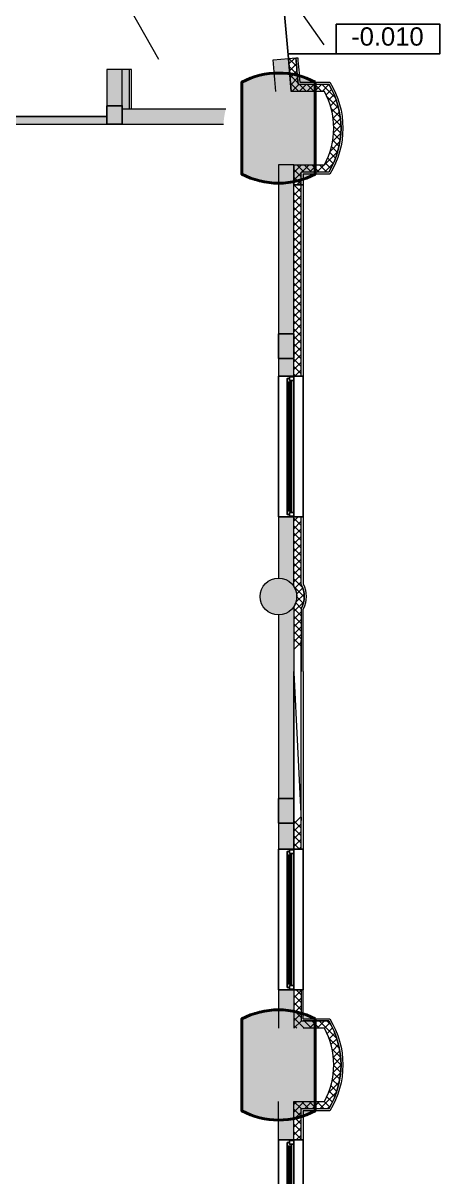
# Model space of a CAD drawing. Header units: millimetres. Extents: x 72919 to 485785, y -53256 to 338519.
# Drawn here: x 399280 to 406085, y 144661 to 163506 of the extents above; entities that cross this region are included whole.
import ezdxf
from ezdxf.enums import TextEntityAlignment as Align

# ---------------------------------------------------------------- set-up
doc = ezdxf.new("R2010")
doc.units = ezdxf.units.MM
doc.layers.add('door', color=177, linetype='Continuous', lineweight=9)
doc.layers.add('wall', color=5, linetype='Continuous', lineweight=40)
doc.styles.add('STW_ARIAL', font='arial.ttf')

# ---------------------------------------------------------------- blocks, each defined once
blk = doc.blocks.new('Пилон 1')
at = {"layer": 'wall', "lineweight": 9, "ltscale": 400, "true_color": 0x000000}
h = blk.add_hatch(color=18, dxfattribs=at)
h.dxf.hatch_style = 1
edge = h.paths.add_edge_path()
edge.add_line((600, -750), (600, 750))
edge.add_arc((0, -375), 1275, 61.9275, 118.0725)
edge.add_line((-600, 750), (-600, -750))
edge.add_arc((0, 375), 1275, 241.9275, 298.0725)
at = {"layer": 'wall', "color": 0, "ltscale": 400}
blk.add_lwpolyline([(600, -750), (600, 750, 0.25), (-600, 750), (-600, -750, 0.25), (600, -750)], format="xyb", dxfattribs=at)

msp = doc.modelspace()

# ---------------------------------------------------------------- hatches: boundary and pattern name
at = {"ltscale": 500, "true_color": 0x000000}
h = msp.add_hatch(color=18, dxfattribs=at)
h.dxf.hatch_style = 1
h.paths.add_polyline_path([(400648.249, 162155.19221), (400898.2465, 162155.19221), (400898.2465, 161855.19221), (400648.249, 161855.19221)])
h = msp.add_hatch(color=18, dxfattribs=at)
h.dxf.hatch_style = 1
h.paths.add_polyline_path([(403700.43379, 158429.99944), (403700.43379, 158029.99944), (403450.43379, 158029.99944), (403450.43379, 158430.04787)])
h = msp.add_hatch(color=18, dxfattribs=at)
h.dxf.hatch_style = 1
edge = h.paths.add_edge_path()
edge.add_arc((403450.43379, 154139.99944), 300, 0, 360)
h = msp.add_hatch(color=18, dxfattribs=at)
h.dxf.hatch_style = 1
h.paths.add_polyline_path([(403700.43379, 150839.99944), (403700.43379, 150439.99944), (403450.43379, 150439.99944), (403450.43379, 150840.04787)])
at = {"layer": 'wall', "lineweight": 18, "ltscale": 0.007407, "true_color": 0x000000}
h = msp.add_hatch(color=18, dxfattribs=at)
h.dxf.hatch_style = 1
edge = h.paths.add_edge_path()
edge.add_line((403613.6608, 162926.15288), (403450.43379, 162911.06956))
edge.add_line((403450.43379, 162911.06956), (403450.43379, 162389.99944))
edge.add_line((403450.43379, 162389.99944), (403658.85675, 162389.99944))
edge.add_arc((295410.43379, 153534.99944), 108610, 4.6765297367, 4.9603738747)
edge = h.paths.add_edge_path()
edge.add_line((403450.43379, 162911.06956), (403364.71753, 162903.14879))
edge.add_arc((295410.43379, 153534.99944), 108360, 4.6873431795, 4.9596375219, ccw=False)
edge.add_line((403408.01975, 162389.99944), (403450.43379, 162389.99944))
edge.add_line((403450.43379, 162389.99944), (403450.43379, 162911.06956))
h.paths.add_polyline_path([(403700.43379, 161189.99944), (403450.43379, 161189.99944), (403450.43379, 157739.99944), (403700.43379, 157739.99944)])
h = msp.add_hatch(color=18, dxfattribs=at)
h.dxf.hatch_style = 1
h.paths.add_polyline_path([(400898.24857, 162750.04992), (400898.249, 161856.40435), (400648.24987, 161856.3034), (400648.24943, 162749.94897)])
h = msp.add_hatch(color=18, dxfattribs=at)
h.dxf.hatch_style = 1
h.paths.add_polyline_path([(401018.249, 162105.19236), (401018.249, 162749.99944), (400898.249, 162749.99944), (400898.249, 162105.19236)])
h = msp.add_hatch(color=18, dxfattribs=at)
h.dxf.hatch_style = 1
edge = h.paths.add_edge_path()
edge.add_line((400898.19852, 162105.19193), (402590.00737, 162105.19236))
edge.add_arc((403825.43379, 161789.99944), 1275, 165.687516757, 177.175394666)
edge.add_line((402551.98282, 161852.82978), (400898.29948, 161855.19279))
edge.add_line((400898.29948, 161855.19279), (400898.19852, 162105.19193))
h = msp.add_hatch(color=18, dxfattribs=at)
h.dxf.hatch_style = 1
h.paths.add_polyline_path([(396395.40038, 161855.19263), (400648.249, 161855.19209), (400648.249, 161980.19209), (396395.40038, 161980.19263)])
h = msp.add_hatch(color=18, dxfattribs=at)
h.dxf.hatch_style = 1
h.paths.add_polyline_path([(403450.43379, 155439.99944), (403450.43379, 154305.83068), (403700.43379, 154305.83068), (403700.43379, 155439.99944)])
h = msp.add_hatch(color=18, dxfattribs=at)
h.dxf.hatch_style = 1
edge = h.paths.add_edge_path()
edge.add_line((403450.43379, 152914.99944), (403450.43379, 153839.99944))
edge.add_arc((403450.43379, 154139.99944), 300, 270, 326.442689495)
edge.add_line((403700.43378, 153974.1682), (403700.43379, 152914.99944))
edge.add_line((403700.43379, 152914.99944), (403450.43379, 152914.99944))
h = msp.add_hatch(color=18, dxfattribs=at)
h.dxf.hatch_style = 1
h.paths.add_polyline_path([(403450.43379, 150014.99944), (403450.43379, 152914.99944), (403700.43379, 152914.99944), (403700.43379, 150014.99944)])
h = msp.add_hatch(color=18, dxfattribs=at)
h.dxf.hatch_style = 1
h.paths.add_polyline_path([(403450.43379, 147714.99944), (403450.43379, 147089.99944), (403700.43379, 147089.99944), (403700.43379, 147714.99944)])
h = msp.add_hatch(color=18, dxfattribs=at)
h.dxf.hatch_style = 1
h.paths.add_polyline_path([(403450.43379, 145889.99944), (403450.43379, 145255.95271), (403700.43379, 145255.95271), (403700.43379, 145889.99944)])

# ---------------------------------------------------------------- linework, layer by layer
at = {"color": 18, "ltscale": 500, "true_color": 0x000000}
for p, q in [((396369.49148, 161980.19236), (400648.249, 161980.19236)), ((403590.43379, 155539.99944), (403590.43379, 157639.99944)), ((403610.43379, 157639.99944), (403610.43379, 155539.99944)), ((403640.43379, 157639.99944), (403640.43379, 155539.99944)), ((403660.43379, 157639.99944), (403660.43379, 155539.99944)), ((403700.43379, 157669.99944), (403700.43379, 155509.99944)), ((403610.43379, 147814.99944), (403610.43379, 149914.99944)), ((403640.43379, 147814.99944), (403640.43379, 149914.99944)), ((403660.43379, 149944.99944), (403660.43379, 147784.99944)), ((403700.43379, 150004.99944), (403700.43379, 147724.99944)), ((403610.43379, 145164.99944), (403610.43379, 143064.99944)), ((403640.43379, 145164.99944), (403640.43379, 143064.99944)), ((403660.43379, 143034.99944), (403660.43379, 145194.99944)), ((403700.43379, 142974.99944), (403700.43379, 145254.99944))]:
    msp.add_line(p, q, dxfattribs=at)
for points in [[(403502.32274, 164131.0196), (403613.6608, 162926.15288)], [(403606.27106, 163006.12245), (404389.54674, 163006.12245)], [(403450.43379, 157739.99944), (403850.43379, 157739.99944), (403850.43379, 155439.99944), (403450.43379, 155439.99944)], [(403450.43379, 155439.99944), (403450.43379, 157739.99944)], [(403660.43379, 157669.99944), (403660.43379, 157639.99944), (403590.43379, 157639.99944), (403590.43379, 157699.99944), (403630.43379, 157699.99944)], [(403660.43379, 155509.99944), (403660.43379, 155539.99944), (403590.43379, 155539.99944), (403590.43379, 155479.99944), (403630.43379, 155479.99944)], [(403590.43379, 147754.99944), (403590.43379, 149974.99944), (403630.43379, 149974.99944)], [(403660.43379, 149914.99944), (403590.43379, 149914.99944)], [(403700.43379, 149944.99944), (403630.43379, 149944.99944), (403630.43379, 150004.99944), (403700.43379, 150004.99944)], [(403660.43379, 147814.99944), (403590.43379, 147814.99944)], [(403590.43379, 147754.99944), (403630.43379, 147754.99944)], [(403700.43379, 147784.99944), (403630.43379, 147784.99944), (403630.43379, 147724.99944), (403700.43379, 147724.99944)], [(403590.43379, 145224.99944), (403630.43379, 145224.99944)], [(403590.43379, 145224.99944), (403590.43379, 143004.99944), (403630.43379, 143004.99944)], [(403660.43379, 145164.99944), (403590.43379, 145164.99944)], [(403700.43379, 145194.99944), (403630.43379, 145194.99944), (403630.43379, 145254.99944), (403700.43379, 145254.99944)]]:
    msp.add_lwpolyline(points, dxfattribs=at)
for points in [[(404389.54757, 163485.52214), (406084.65309, 163485.51923), (406084.65226, 163006.11954), (404389.54674, 163006.12245)], [(400648.249, 162155.19221), (400898.2465, 162155.19221), (400898.2465, 161855.19221), (400648.249, 161855.19221)], [(403700.43379, 158429.99944), (403700.43379, 158029.99944), (403450.43379, 158029.99944), (403450.43379, 158430.04787)], [(403700.43379, 157729.99944), (403700.43379, 157669.99944), (403630.43379, 157669.99944), (403630.43379, 157729.99944)], [(403700.43379, 155449.99944), (403700.43379, 155509.99944), (403630.43379, 155509.99944), (403630.43379, 155449.99944)], [(403700.43379, 150839.99944), (403700.43379, 150439.99944), (403450.43379, 150439.99944), (403450.43379, 150840.04787)], [(403450.43379, 147714.99944), (403850.43379, 147714.99944), (403850.43379, 150014.99944), (403450.43379, 150014.99944)], [(403450.43379, 145264.99944), (403850.43379, 145264.99944), (403850.43379, 142964.99944), (403450.43379, 142964.99944)]]:
    msp.add_lwpolyline(points, close=True, dxfattribs=at)
at = {"layer": 'door', "linetype": 'ByBlock', "ltscale": 100}
for p, q in [((400898.249, 163959.99944), (401489.93482, 162916.01291)), ((403502.32274, 164131.0196), (404190.61446, 163148.03715))]:
    msp.add_line(p, q, dxfattribs=at)
at = {"layer": 'wall', "color": 18, "lineweight": 18, "ltscale": 0.007407, "true_color": 0x000000, "extrusion": (-0.707107, -0.707107, 0)}
for p, q in [((403784.22929, 162389.99944), (403647.59271, 162526.63602)), ((404310.86919, 147137.86082), (404238.73057, 147209.99944))]:
    msp.add_line(p, q, dxfattribs=at)
at = {"layer": 'wall', "color": 18, "lineweight": 18, "ltscale": 0.007407, "true_color": 0x000000}
for p, q in [((404376.83828, 162292.3652), (404159.20403, 162509.99944)), ((400898.249, 162105.19236), (402590.00737, 162105.19236)), ((396396.71679, 161855.19236), (400648.249, 161855.19236)), ((400648.249, 161855.19221), (402552.10158, 161855.19221)), ((403450.43379, 161189.99944), (403450.43379, 160864.99944)), ((403700.43379, 161189.99944), (403700.43379, 160864.99944)), ((403700.43379, 157739.99944), (403450.43379, 157739.99944)), ((403700.43379, 155439.99944), (403450.43379, 155439.99944)), ((403843.85614, 154287.03296), (403700.43379, 154430.45531)), ((403700.43379, 153974.1682), (403700.43379, 152914.99944)), ((403450.43379, 153839.99944), (403450.43379, 150014.99944)), ((403700.43379, 152914.99944), (403700.43379, 150014.99944)), ((403450.43379, 150014.99944), (403700.43379, 150014.99944)), ((403700.43379, 147714.99944), (403700.43379, 147089.99944)), ((403700.43379, 145264.99944), (403700.43379, 145889.99944))]:
    msp.add_line(p, q, dxfattribs=at)
at = {"layer": 'wall', "color": 18, "lineweight": 18, "ltscale": 0.007407, "true_color": 0x000000, "extrusion": (0, 1, 0)}
for p, q in [((403850.43379, 160864.99944), (403700.43379, 160864.99944)), ((403850.43379, 145264.99944), (403700.43379, 145264.99944))]:
    msp.add_line(p, q, dxfattribs=at)
at = {"layer": 'wall', "color": 18, "lineweight": 18, "ltscale": 0.007407, "true_color": 0x000000, "extrusion": (0, -1, 0)}
msp.add_line((403850.43379, 147714.99944), (403700.43379, 147714.99944), dxfattribs=at)
at = {"layer": 'wall', "color": 18, "lineweight": 18, "ltscale": 0.007407, "true_color": 0x000000}
msp.add_lwpolyline([(403408.01975, 162389.99944, 0.0011881088), (403364.71753, 162903.14879), (403613.6608, 162926.15288, -0.0012385043), (403658.85675, 162389.99944)], format="xyb", dxfattribs=at)
at = {"layer": 'wall', "color": 18, "lineweight": 18, "ltscale": 0.007407, "true_color": 0x000000, "extrusion": (0.086467, -0.996255, 0), "elevation": -127416.79119}
msp.add_lwpolyline([(416189.71612, 0), (416309.71612, 0)], dxfattribs=at)
at = {"layer": 'wall', "color": 18, "lineweight": 18, "ltscale": 0.007407, "true_color": 0x000000, "extrusion": (-0.707107, -0.707107, 0)}
for points, elevation in [([(170373.41769, 0), (170195.12373, 0)], -400608.13647), ([(170269.41878, 0), (170268.64814, 0)], -400695.63647), ([(170477.1533, 0), (170291.02941, 0)], -400520.63647), ([(171345.85362, 0), (171077.57911, 0)], -400608.13647), ([(171573.70224, 0), (171388.86699, 0)], -400433.13647), ([(171885.34332, 0), (171752.31587, 0)], -399995.63647), ([(171841.96711, 0), (171703.65427, 0)], -400083.13647), ([(171770.75876, 0), (171601.05314, 0)], -399558.13647), ([(171921.44165, 0), (171792.49799, 0)], -399908.13647), ([(171880.19776, 0), (171710.49213, 0)], -399208.13647), ([(171967.69776, 0), (171797.99213, 0)], -399120.63647), ([(172405.19776, 0), (172235.49213, 0)], -398683.13647), ([(172842.69776, 0), (172672.99213, 0)], -398245.63647), ([(173280.19776, 0), (173110.49213, 0)], -397808.13647), ([(175730.19776, 0), (175560.49213, 0)], -395358.13647), ([(176167.69776, 0), (175997.99213, 0)], -394920.63647), ([(176348.9698, 0), (176588.39038, 0)], -394570.63647), ([(181653.96436, 0), (181484.25874, 0)], -389670.63647), ([(181741.46436, 0), (181571.75874, 0)], -389758.13647), ([(181798.07476, 0), (181659.25874, 0)], -389845.63647), ([(182213.10106, 0), (181969.66686, 0)], -389758.13647), ([(182504.02267, 0), (182342.1712, 0)], -389495.63647), ([(182717.77718, 0), (182586.33143, 0)], -389145.63647), ([(182677.08123, 0), (182540.81595, 0)], -389233.13647), ([(182470.72627, 0), (182301.02064, 0)], -388620.63647), ([(182660.77583, 0), (182651.02064, 0)], -388970.63647), ([(182747.40412, 0), (182735.49213, 0)], -388183.13647)]:
    msp.add_lwpolyline(points, dxfattribs=dict(at, elevation=elevation))
at = {"layer": 'wall', "color": 18, "lineweight": 18, "ltscale": 0.007407, "true_color": 0x000000, "extrusion": (0.707107, -0.707107, 0)}
for points, elevation in [([(400549.07791, 0), (400682.07154, 0)], 170257.24981), ([(400401.4784, 0), (400558.53933, 0)], 170432.24981), ([(400523.88942, 0), (400693.59505, 0)], 170869.74981), ([(400611.38942, 0), (400772.43321, 0)], 170957.24981), ([(400585.35181, 0), (400715.56601, 0)], 171132.24981), ([(400490.60591, 0), (400631.05206, 0)], 171307.24981), ([(400428.61248, 0), (400576.61226, 0)], 171394.74981), ([(400153.96109, 0), (400346.91299, 0)], 171657.24981), ([(400010.35743, 0), (400237.92606, 0)], 171744.74981), ([(399444.62752, 0), (399614.33314, 0)], 171657.24981), ([(399619.62752, 0), (399789.33314, 0)], 171832.24981), ([(395236.37878, 0), (395406.08441, 0)], 175682.24981), ([(395061.37878, 0), (395231.08441, 0)], 175857.24981), ([(394798.87878, 0), (394968.58441, 0)], 176119.74981), ([(394623.87878, 0), (394793.58441, 0)], 176294.74981), ([(394410.49414, 0), (394599.23333, 0)], 176557.24981), ([(394515.48678, 0), (394655.14027, 0)], 176469.74981), ([(391648.34172, 0), (391593.23927, 0)], 179439.9925), ([(389648.92191, 0), (389818.62754, 0)], 181632.24981), ([(389736.42191, 0), (389906.12754, 0)], 181719.74981), ([(389820.37316, 0), (389945.3891, 0)], 181807.24981), ([(389790.01074, 0), (389917.91315, 0)], 181894.74981), ([(389706.23293, 0), (389842.79758, 0)], 182069.74981), ([(389650.97897, 0), (389793.88846, 0)], 182157.24981), ([(389584.89517, 0), (389736.15822, 0)], 182244.74981), ([(389288.65488, 0), (389491.75799, 0)], 182507.24981), ([(389127.42998, 0), (389374.14156, 0)], 182594.74981), ([(388586.37878, 0), (388651.86564, 0)], 182332.24981), ([(388657.16001, 0), (388826.86564, 0)], 182507.24981), ([(388744.66001, 0), (388914.36564, 0)], 182594.74981), ([(388832.16001, 0), (389222.85488, 0)], 182682.24981), ([(388236.37878, 0), (388406.08441, 0)], 182682.24981)]:
    msp.add_lwpolyline(points, dxfattribs=dict(at, elevation=elevation))
at = {"layer": 'wall', "color": 18, "lineweight": 18, "ltscale": 0.007407, "true_color": 0x000000}
for points in [[(403630.76841, 162726.91295), (403741.72862, 162837.87316)], [(403733.21137, 162936.52889), (403763.09901, 162939.12289)], [(400898.249, 162105.19236), (400898.249, 162749.99944), (400648.249, 162749.99944), (400648.249, 161855.19221)], [(401048.249, 162105.19236), (401048.249, 162749.99944), (400898.249, 162749.99944)], [(401018.249, 162105.19236), (401018.249, 162749.99944)], [(403767.70414, 162530.26828), (403636.28901, 162661.6834)], [(403649.91999, 162498.57716), (403761.07787, 162609.73504)], [(403665.08597, 162389.99944), (403785.08597, 162509.99944)], [(403907.97297, 162389.99944), (403787.97297, 162509.99944)], [(403788.82965, 162389.99944), (403908.82965, 162509.99944)], [(404031.71666, 162389.99944), (403911.71666, 162509.99944)], [(403912.57334, 162389.99944), (404032.57334, 162509.99944)], [(404155.46035, 162389.99944), (404035.46035, 162509.99944)], [(403659.63771, 162390.84733), (403658.71162, 162391.77342)], [(404228.31444, 162334.50949), (404317.96007, 162424.15512)], [(404296.89241, 162155.60008), (404392.11993, 162250.8276)], [(404459.79994, 161961.91617), (404308.88655, 162112.82955)], [(404349.56564, 161837.04225), (404461.36139, 161948.838)], [(400998.24895, 161853.79741), (402551.98282, 161852.82978)], [(404456.58226, 161593.90279), (404347.46359, 161703.02145)], [(404348.03122, 161711.76415), (404469.75573, 161833.48866)], [(404467.92102, 161706.30771), (404349.97352, 161824.25521)], [(404437.60379, 161489.13756), (404334.93541, 161591.80595)], [(404203.74189, 161196.24376), (404417.75205, 161410.25392)], [(403700.43379, 157739.99944), (403700.43379, 161189.99944), (403450.43379, 161189.99944), (403450.43379, 157739.99944)], [(403700.43379, 161187.9104), (403702.52283, 161189.99944)], [(403700.43379, 161064.16671), (403826.26652, 161189.99944)], [(403953.75389, 161069.99944), (404073.75389, 161189.99944)], [(404114.27979, 161069.99944), (403994.27979, 161189.99944)], [(404238.02348, 161069.99944), (404118.02348, 161189.99944)], [(404201.24127, 161069.99944), (404346.56329, 161215.32147)], [(404303.49683, 161128.26978), (404214.53805, 161217.22856)], [(403820.43379, 160992.61439), (403700.43379, 161112.61439)], [(403700.43379, 160940.42302), (403820.43379, 161060.42302)], [(403820.43379, 160868.8707), (403700.43379, 160988.8707)], [(404270.26641, 161069.99944), (403820.43379, 161069.99944)], [(403700.56136, 160864.99944), (403700.43379, 160865.12702)], [(403700.43379, 157739.99944), (403700.43379, 160864.95484)], [(403700.43379, 160692.93565), (403820.43379, 160812.93565)], [(403748.75389, 160864.99944), (403820.43379, 160936.67934)], [(403820.43379, 157739.99944), (403820.43379, 160864.95484)], [(403850.43379, 160864.95484), (403850.43379, 154346.15473)], [(403700.43379, 160569.19196), (403820.43379, 160689.19196)], [(403820.43379, 160497.63964), (403700.43379, 160617.63964)], [(403700.43379, 160445.44828), (403820.43379, 160565.44828)], [(403700.43379, 160321.70459), (403820.43379, 160441.70459)], [(403820.43379, 160250.15227), (403700.43379, 160370.15227)], [(403700.43379, 160197.9609), (403820.43379, 160317.9609)], [(403820.43379, 160126.40858), (403700.43379, 160246.40858)], [(403700.43379, 160074.21722), (403820.43379, 160194.21722)], [(403700.43379, 159950.47353), (403820.43379, 160070.47353)], [(403820.43379, 159878.92121), (403700.43379, 159998.92121)], [(403700.43379, 159826.72984), (403820.43379, 159946.72984)], [(403700.43379, 159702.98616), (403820.43379, 159822.98616)], [(403820.43379, 159631.43384), (403700.43379, 159751.43384)], [(403700.43379, 159579.24247), (403820.43379, 159699.24247)], [(403820.43379, 159507.69015), (403700.43379, 159627.69015)], [(403700.43379, 159455.49878), (403820.43379, 159575.49878)], [(403700.43379, 159331.7551), (403820.43379, 159451.7551)], [(403820.43379, 159260.20278), (403700.43379, 159380.20278)], [(403700.43379, 159208.01141), (403820.43379, 159328.01141)], [(403700.43379, 159084.26772), (403820.43379, 159204.26772)], [(403820.43379, 159012.7154), (403700.43379, 159132.7154)], [(403700.43379, 158960.52404), (403820.43379, 159080.52404)], [(403820.43379, 158888.97172), (403700.43379, 159008.97172)], [(403700.43379, 158836.78035), (403820.43379, 158956.78035)], [(403700.43379, 158713.03666), (403820.43379, 158833.03666)], [(403820.43379, 158641.48434), (403700.43379, 158761.48434)], [(403700.43379, 158589.29298), (403820.43379, 158709.29298)], [(403700.43379, 158465.54929), (403820.43379, 158585.54929)], [(403820.43379, 158393.99697), (403700.43379, 158513.99697)], [(403700.43379, 158341.8056), (403820.43379, 158461.8056)], [(403820.43379, 158270.25328), (403700.43379, 158390.25328)], [(403700.43379, 158218.06192), (403820.43379, 158338.06192)], [(403820.43379, 158146.5096), (403700.43379, 158266.5096)], [(403700.43379, 158094.31823), (403820.43379, 158214.31823)], [(403700.43379, 157970.57454), (403820.43379, 158090.57454)], [(403820.43379, 157899.02222), (403700.43379, 158019.02222)], [(403700.43379, 157846.83086), (403820.43379, 157966.83086)], [(403820.43379, 157775.27854), (403700.43379, 157895.27854)], [(403731.96919, 157739.99944), (403700.43379, 157771.53485)], [(403850.43379, 157739.99944), (403700.43379, 157739.99944)], [(403717.34606, 157739.99944), (403820.43379, 157843.08717)], [(403450.43379, 155439.99944), (403450.43379, 154439.99944)], [(403700.43379, 155371.95712), (403768.47611, 155439.99944)], [(403700.43379, 154305.83068), (403700.43379, 155439.99944)], [(403700.43379, 154305.83068), (403700.43379, 155439.99944)], [(403700.43379, 155439.99944), (403850.43379, 155439.99944)], [(403820.43379, 155176.66111), (403700.43379, 155296.66111)], [(403820.43379, 154338.74551), (403820.43379, 155439.99944)], [(403700.43379, 155124.46975), (403820.43379, 155244.46975)], [(403820.43379, 155052.91743), (403700.43379, 155172.91743)], [(403820.43379, 154929.17374), (403700.43379, 155049.17374)], [(403700.43379, 154876.98237), (403820.43379, 154996.98237)], [(403820.43379, 154805.43005), (403700.43379, 154925.43005)], [(403700.43379, 154753.23869), (403820.43379, 154873.23869)], [(403820.43379, 154557.94268), (403700.43379, 154677.94268)], [(403700.43379, 154505.75131), (403820.43379, 154625.75131)], [(403820.43379, 154434.19899), (403700.43379, 154554.19899)], [(403717.94836, 154275.77851), (403820.43379, 154378.26394)], [(403861.76094, 154055.08789), (403700.43378, 153893.76073)], [(403855.26347, 154028.13825), (403750.35325, 154133.04847)], [(403820.43378, 153890.01704), (403700.43378, 153770.01704)], [(403700.43378, 153818.46473), (403820.43378, 153698.46473)], [(403820.43378, 153941.25337), (403820.43378, 152914.99944)], [(403820.43378, 153642.52967), (403700.43378, 153522.52967)], [(403700.43378, 153570.97736), (403820.43378, 153450.97736)], [(403700.43378, 153539.99944), (403700.43378, 152914.99944)], [(403820.43378, 153395.04229), (403700.43378, 153275.04229)], [(403700.43379, 152901.12887), (403820.43379, 150481.12887)], [(403820.43379, 150548.9375), (403700.43379, 150428.9375)], [(403700.43379, 150477.38518), (403820.43379, 150357.38518)], [(403820.43379, 150425.19382), (403700.43379, 150305.19382)], [(403700.43379, 150353.6415), (403820.43379, 150233.6415)], [(403820.43379, 150301.45013), (403700.43379, 150181.45013)], [(403820.43379, 150177.70644), (403700.43379, 150057.70644)], [(403700.43379, 150106.15412), (403791.58847, 150014.99944)], [(403850.43379, 150014.99944), (403820.43379, 150014.99944)], [(403700.43379, 147714.99944), (403450.43379, 147714.99944), (403450.43379, 147089.99944)], [(403700.43379, 147714.99944), (403700.43379, 147089.99944)], [(403820.43379, 147702.83271), (403700.43379, 147582.83271)], [(403820.43379, 147579.08902), (403700.43379, 147459.08902)], [(403740.45842, 147714.99944), (403820.43379, 147635.02408)], [(403850.43379, 147239.99944), (403850.43379, 147714.99944)], [(403700.43379, 147507.5367), (403820.43379, 147387.5367)], [(403820.43379, 147455.34534), (403700.43379, 147335.34534)], [(403700.43379, 147383.79302), (403820.43379, 147263.79302)], [(403820.43379, 147331.60165), (403700.43379, 147211.60165)], [(403700.43379, 147260.04933), (403870.48367, 147089.99944)], [(403850.43381, 147239.99944), (404287.09587, 147239.99944)], [(404270.26641, 147209.99944), (403850.43381, 147209.99944)], [(404200.43379, 147089.99944), (403850.43381, 147089.99944)], [(404401.31091, 146923.67541), (404213.14463, 147111.84169)], [(404277.31928, 146915.55349), (404370.42908, 147008.66329)], [(404465.04917, 146612.44978), (404322.61511, 146754.88384)], [(404344.16049, 146363.67626), (404470.43378, 146489.94956)], [(404350.42845, 146493.68791), (404465.37969, 146608.63915)], [(404429.19758, 146153.32662), (404328.42134, 146254.10287)], [(404450.60982, 146255.65807), (404344.01769, 146362.2502)], [(403700.43379, 145264.99944), (403450.43379, 145264.99944), (403450.43379, 145889.99944)], [(403700.43379, 145719.94956), (403870.48367, 145889.99944)], [(403700.43379, 145264.99944), (403700.43379, 145889.99944)], [(403946.31895, 145769.99944), (403826.31895, 145889.99944)], [(404070.06264, 145769.99944), (403950.06264, 145889.99944)], [(404193.80633, 145769.99944), (404073.80633, 145889.99944)], [(404330.41993, 145880.87321), (404240.10524, 145971.18791)], [(403820.43379, 145648.39724), (403700.43379, 145768.39724)], [(403700.43379, 145596.20587), (403820.43379, 145716.20587)], [(404270.26641, 145769.99944), (403820.43379, 145769.99944)], [(403850.43379, 145739.99944), (403850.43379, 145264.99944)], [(404287.09587, 145739.99944), (403850.43379, 145739.99944)], [(404245.45842, 145769.99944), (404303.22556, 145827.76659)], [(403820.43379, 145524.65355), (403700.43379, 145644.65355)], [(403700.43379, 145472.46218), (403820.43379, 145592.46218)], [(403820.43379, 145400.90986), (403700.43379, 145520.90986)], [(403820.43379, 145277.16618), (403700.43379, 145397.16618)], [(403740.45842, 145264.99944), (403820.43379, 145344.97481)]]:
    msp.add_lwpolyline(points, dxfattribs=at)
at = {"layer": 'wall', "color": 18, "lineweight": 18, "ltscale": 0.007407, "true_color": 0x000000, "extrusion": (0, 1, 0)}
for points, elevation in [([(-403769.38485, 0), (-404270.26641, 0)], 162509.99944), ([(-403796.99926, 0), (-404287.09587, 0)], 162539.99944), ([(-404200.43379, 0), (-403658.85675, 0)], 162389.99944), ([(-403700.43379, 0), (-403850.43379, 0)], 160864.95484)]:
    msp.add_lwpolyline(points, dxfattribs=dict(at, elevation=elevation))
at = {"layer": 'wall', "color": 18, "lineweight": 18, "ltscale": 0.007407, "true_color": 0x000000, "extrusion": (1, 0, 0)}
for points, elevation in [([(160864.99944, 0), (161189.99944, 0)], 403700.43379), ([(160864.99944, 0), (161069.99944, 0)], 403820.43379), ([(161039.99944, 0), (160864.99944, 0)], 403850.43379)]:
    msp.add_lwpolyline(points, dxfattribs=dict(at, elevation=elevation))
at = {"layer": 'wall', "color": 18, "lineweight": 18, "ltscale": 0.007407, "true_color": 0x000000, "extrusion": (9.31323e-13, -1, 0)}
for elevation in [-161189.99944, -145889.99944]:
    msp.add_lwpolyline([(403700.43379, 0), (404200.43379, 0)], dxfattribs=dict(at, elevation=elevation))
at = {"layer": 'wall', "color": 18, "lineweight": 18, "ltscale": 0.007407, "true_color": 0x000000, "extrusion": (0.707107, 0.707107, 0)}
for points, elevation in [([(-171683.25876, 0), (-171513.55314, 0)], 399470.63647), ([(-172142.69776, 0), (-171972.99213, 0)], 398945.63647), ([(-172580.19776, 0), (-172410.49213, 0)], 398508.13647), ([(-173017.69776, 0), (-172847.99213, 0)], 398070.63647), ([(-173455.19776, 0), (-173285.49213, 0)], 397633.13647), ([(-173805.19776, 0), (-173635.49213, 0)], 397283.13647), ([(-176562.08287, 0), (-176687.94044, 0)], 394400.39378), ([(-176605.73481, 0), (-176775.44044, 0)], 394312.89378), ([(-176780.73481, 0), (-176950.44044, 0)], 394137.89378), ([(-176955.73481, 0), (-177125.44044, 0)], 393962.89378), ([(-179230.73482, 0), (-179400.44045, 0)], 391687.89378), ([(-181068.23482, 0), (-181237.94045, 0)], 389850.39378), ([(-181418.23482, 0), (-181483.72167, 0)], 389500.39378), ([(-182424.41407, 0), (-182246.87661, 0)], 389583.13647), ([(-182778.55978, 0), (-182660.77583, 0)], 388970.63647)]:
    msp.add_lwpolyline(points, dxfattribs=dict(at, elevation=elevation))
at = {"layer": 'wall', "color": 18, "lineweight": 18, "ltscale": 0.007407, "true_color": 0x000000, "extrusion": (5.33206e-13, -1, 0), "elevation": -161039.99944}
msp.add_lwpolyline([(404287.09587, 0), (403850.43379, 0)], dxfattribs=at)
at = {"layer": 'wall', "color": 18, "lineweight": 18, "ltscale": 0.007407, "true_color": 0x000000, "extrusion": (1, 4.9017e-13, 0), "elevation": 403850.43378}
msp.add_lwpolyline([(152914.99944, 0), (153933.84416, 0)], dxfattribs=at)
at = {"layer": 'wall', "color": 18, "lineweight": 18, "ltscale": 0.007407, "true_color": 0x000000, "extrusion": (-0.707107, 0.707107, 0)}
for points, elevation in [([(-394273.34171, 0), (-394103.63609, 0)], -176814.9925), ([(-394098.34171, 0), (-393928.63609, 0)], -176989.9925), ([(-389915.54808, 0), (-389903.63609, 0)], -181014.9925), ([(-389638.87023, 0), (-389469.1646, 0)], -181452.4925)]:
    msp.add_lwpolyline(points, dxfattribs=dict(at, elevation=elevation))
at = {"layer": 'wall', "color": 18, "lineweight": 18, "ltscale": 0.007407, "true_color": 0x000000, "extrusion": (1, 4.61051e-13, 0)}
for points, elevation in [([(152914.99944, 0), (153419.99944, 0)], 403820.43378), ([(147714.99944, 0), (147209.99944, 0)], 403820.43379)]:
    msp.add_lwpolyline(points, dxfattribs=dict(at, elevation=elevation))
at = {"layer": 'wall', "color": 18, "lineweight": 18, "ltscale": 0.007407, "true_color": 0x000000, "extrusion": (1, 3.88051e-13, 0)}
for points, elevation in [([(150014.99944, 0), (152914.99944, 0)], 403700.43379), ([(150014.99944, 0), (152914.99944, 0)], 403820.43379), ([(152914.99944, 0), (150014.99944, 0)], 403850.43379)]:
    msp.add_lwpolyline(points, dxfattribs=dict(at, elevation=elevation))
at = {"layer": 'wall', "color": 18, "lineweight": 18, "ltscale": 0.007407, "true_color": 0x000000, "extrusion": (0, -1, 0), "elevation": -150014.99944}
msp.add_lwpolyline([(403820.43379, 0), (403700.43379, 0)], dxfattribs=at)
at = {"layer": 'wall', "color": 18, "lineweight": 18, "ltscale": 0.007407, "true_color": 0x000000, "extrusion": (5.17594e-13, -1, 0), "elevation": -147209.99944}
msp.add_lwpolyline([(403820.43381, 0), (404270.26641, 0)], dxfattribs=at)
at = {"layer": 'wall', "color": 18, "lineweight": 18, "ltscale": 0.007407, "true_color": 0x000000, "extrusion": (1, -4.61051e-13, 0), "elevation": 403820.43379}
msp.add_lwpolyline([(145264.99944, 0), (145769.99944, 0)], dxfattribs=at)
at = {"layer": 'wall', "color": 18, "lineweight": 18, "ltscale": 0.007407, "true_color": 0x000000}
msp.add_circle((403450.43379, 154139.99944), 300, dxfattribs=at)
for centre, radius, start, end in [((295410.43376, 153534.99944), 108610.00002, 4.676529737, 4.9603738728), ((295410.43376, 153534.99944), 108730.00002, 4.7348051958, 4.9603738728), ((403075.43379, 161789.99944), 1395, 328.927049028, 31.072950972), ((403075.43379, 161789.99944), 1275, 331.927513065, 28.072486935), ((403450.43379, 154139.99944), 300, 326.442689497, 33.557309747), ((403450.43379, 154139.99944), 420, 331.757462226, 28.242537187), ((403075.43379, 146489.99944), 1395, 328.927049028, 31.072950972), ((403075.43379, 146489.99944), 1275, 331.927513065, 28.072486935)]:
    msp.add_arc(centre, radius, start, end, dxfattribs=at)
at = {"layer": 'wall', "color": 18, "lineweight": 18, "ltscale": 0.007407, "true_color": 0x000000, "extrusion": (0, 0, -1)}
for centre, radius, start, end in [((-295410.43376, 153534.99944), 108730.00002, 175.0396261272, 175.2651948042), ((-295410.43376, 153534.99944), 108760.00002, 175.0396261272, 175.250645262), ((-403075.43379, 161789.99944), 1395, 148.927049028, 211.072950972), ((-403075.43379, 161789.99944), 1425, 148.243136142, 211.756863858), ((-403450.43379, 154139.99944), 450, 152.733955558, 207.266045017), ((-403450.43379, 154139.99944), 420, 151.757462813, 208.242537774), ((-403075.43379, 146489.99944), 1395, 148.927049028, 211.072950972), ((-403075.43379, 146489.99944), 1425, 148.243136142, 211.756863858)]:
    msp.add_arc(centre, radius, start, end, dxfattribs=at)

# ---------------------------------------------------------------- block references
at = {"layer": 'wall', "color": 18, "lineweight": 18, "ltscale": 0.007407, "true_color": 0x000000, "xscale": -1, "rotation": 180}
for p in [(403450.43379, 161789.99944), (403450.43379, 146489.99944)]:
    msp.add_blockref('Пилон 1', p, dxfattribs=at)

# ---------------------------------------------------------------- texts
at = {"color": 18, "ltscale": 500, "true_color": 0x000000, "style": 'STW_ARIAL'}
msp.add_text('-0.010', height=298.8, rotation=359.999901549, dxfattribs=at).set_placement((405227.65342, 163286.95492), align=Align.MIDDLE_CENTER)

doc.saveas('drawing.dxf')
